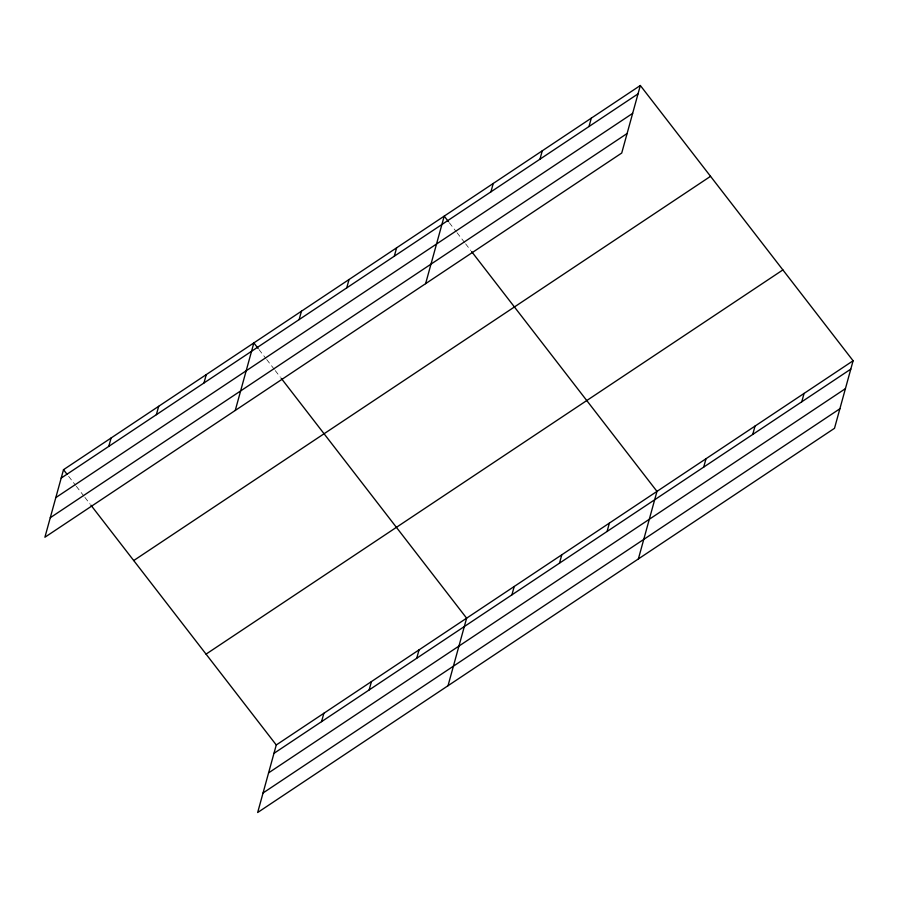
<?xml version="1.0" encoding="UTF-8"?>
<svg xmlns="http://www.w3.org/2000/svg" width="898" height="898" viewBox="0 0 898 898"><rect width="100%" height="100%" fill="white"/><g stroke="black" fill="none" stroke-linecap="round" stroke-linejoin="round"><path stroke-width="0.67" stroke-dasharray="4.49 3.37" d="M449.348 222.771L456.195 231.628M457.048 232.739L464.76 242.707M465.613 243.818L470.754 250.463M258.994 349.558L265.842 358.414M266.706 359.526L274.406 369.493M275.259 370.605L280.401 377.25M68.641 476.344L75.488 485.212M76.352 486.312L84.053 496.291M84.906 497.391L90.047 504.036"/><path stroke-width="1.35" d="M640.33 85.49L63.5 469.699L44.9 537.24L621.73 153.03L640.33 85.49L853.1 360.76L834.5 428.301L257.67 812.51L276.27 744.97L853.1 360.76M108.781 446.373L111.094 438M156.375 414.674L158.677 406.3M203.958 382.975L206.271 374.612M235.254 410.453L253.853 342.913L258.141 348.446M299.135 319.587L301.447 311.213M346.729 287.888L349.03 279.514M394.312 256.188L396.624 247.814M425.607 283.667L444.207 216.126L448.495 221.66M321.551 721.644L323.864 713.27M490.937 191.835L493.238 183.461M369.145 689.945L371.446 681.571M539.967 159.182L542.269 150.808M416.728 658.245L419.04 649.871M588.998 126.517L591.299 118.143M448.023 685.724L466.623 618.183L281.254 378.361M511.905 594.846L514.217 586.484M559.499 563.158L561.8 554.784M607.082 531.459L609.394 523.085M638.377 558.926L656.977 491.386L471.607 251.575M703.706 467.106L706.008 458.732M752.737 434.441L755.038 426.067M801.768 401.788L804.069 393.414M61.199 478.073L638.029 93.863M55.822 497.593L632.641 113.384M50.277 517.719L627.107 133.51M133.723 560.543L710.543 176.322M206.057 654.126L782.888 269.916M273.969 753.343L850.799 369.123M268.592 772.864L845.411 388.654M263.047 792.979L839.877 408.77M63.5 469.699L66.935 474.133M90.9 505.147L276.27 744.97"/></g></svg>
